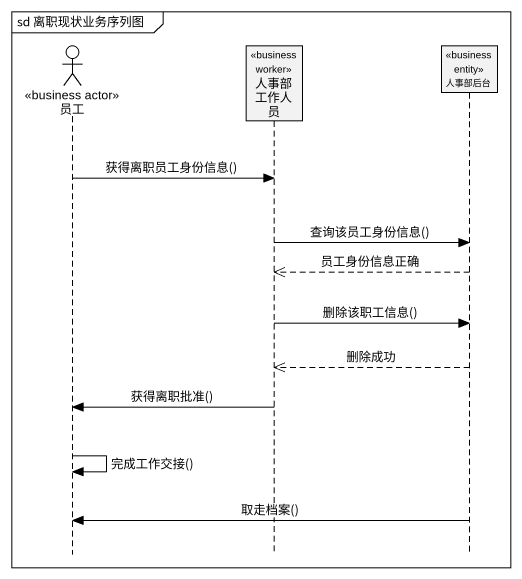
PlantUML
@startuml
mainframe sd 离职现状业务序列图
hide footbox
actor 员工 <<business actor>>
participant 人事部工作人员 <<business worker>>
participant 人事部后台 <<business entity>>

员工 -> 人事部工作人员 : 获得离职员工身份信息()
人事部工作人员 -> 人事部后台 : 查询该员工身份信息()
人事部后台 -->> 人事部工作人员 : 员工身份信息正确
人事部工作人员 -> 人事部后台 : 删除该职工信息()
人事部后台 -->> 人事部工作人员 : 删除成功
人事部工作人员 -> 员工 : 获得离职批准()
员工 -> 员工 : 完成工作交接()
人事部后台 -> 员工 : 取走档案()
@enduml
